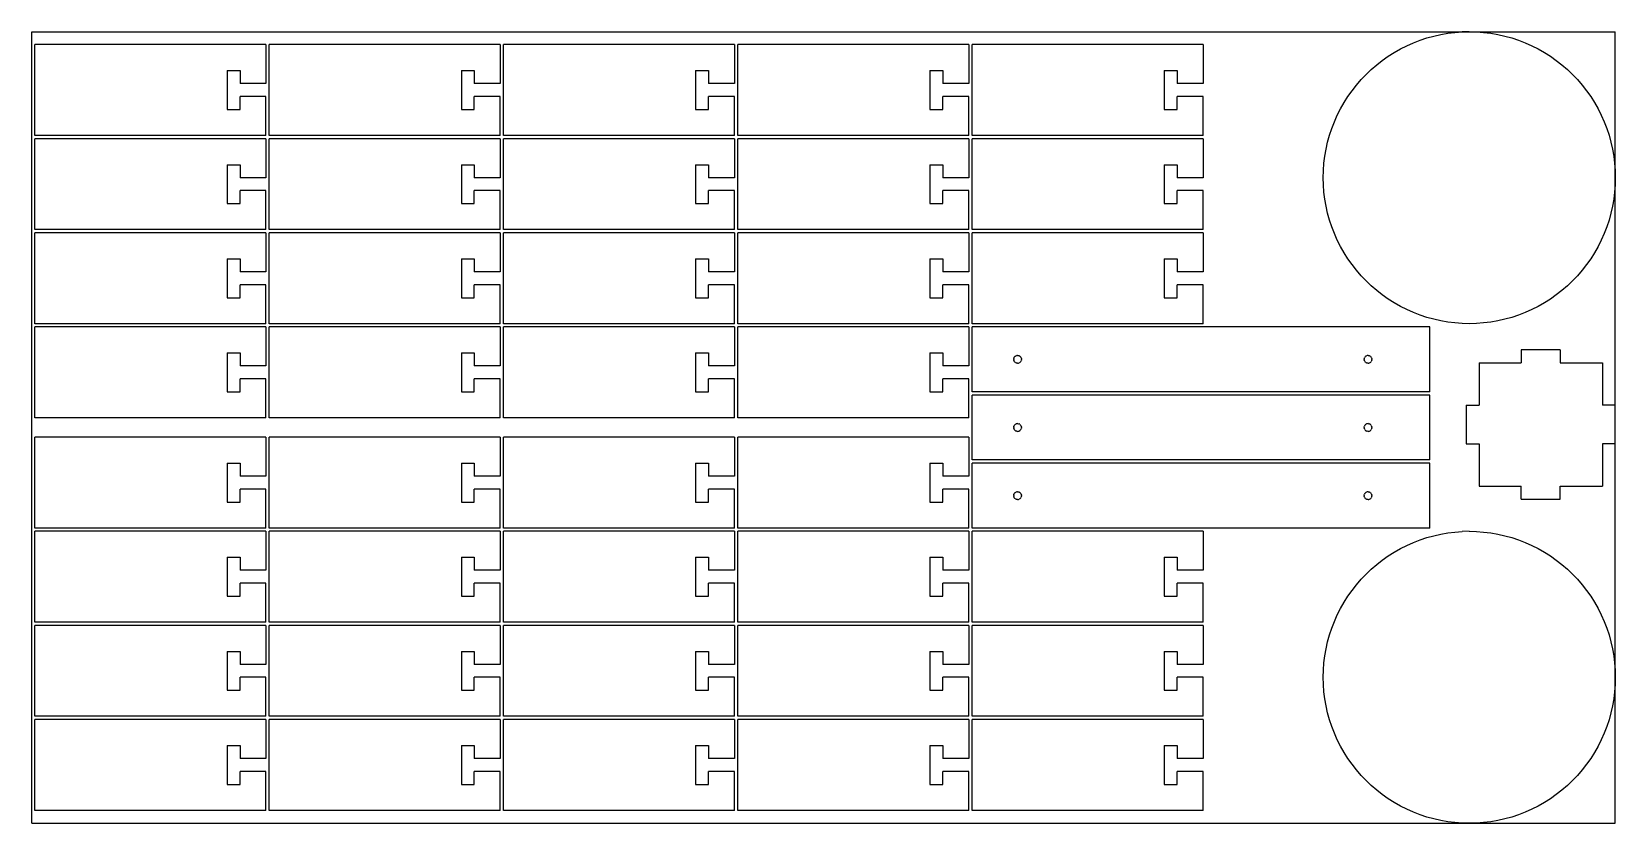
# Model space of a CAD drawing. Extents: x -122 to 122, y -61 to 61.
import ezdxf

# ---------------------------------------------------------------- set-up
doc = ezdxf.new("R2010")
doc.units = 0

msp = doc.modelspace()

# ---------------------------------------------------------------- linework, layer by layer
for p, q in [((99.5, 61, 0), (98.4, 60.97, 0)), ((99.5, 61, 0), (100.6, 60.97, 0)), ((-122, -61), (-122, 61)), ((-122, 61), (122, 61)), ((-121.5, 45), (-121.5, 59)), ((-85.9, 59), (-121.5, 59)), ((-85.9, 59), (-85.9, 53)), ((-49.8, 59), (-85.4, 59)), ((-85.4, 45), (-85.4, 59)), ((-49.8, 59), (-49.8, 53)), ((-13.7, 59), (-49.3, 59)), ((-49.3, 45), (-49.3, 59)), ((-13.7, 59), (-13.7, 53)), ((22.4, 59), (-13.2, 59)), ((-13.2, 45), (-13.2, 59)), ((22.4, 59), (22.4, 53)), ((22.9, 45), (22.9, 59)), ((58.5, 59), (22.9, 59)), ((58.5, 59), (58.5, 53)), ((88.89, 58.34, 0), (89.88, 58.84, 0)), ((89.88, 58.84, 0), (90.89, 59.29, 0)), ((90.89, 59.29, 0), (91.92, 59.68, 0)), ((91.92, 59.68, 0), (92.97, 60.03, 0)), ((92.97, 60.03, 0), (94.03, 60.33, 0)), ((94.03, 60.33, 0), (95.11, 60.57, 0)), ((95.11, 60.57, 0), (96.2, 60.76, 0)), ((96.2, 60.76, 0), (97.29, 60.89, 0)), ((97.29, 60.89, 0), (98.4, 60.97, 0)), ((100.6, 60.97, 0), (101.71, 60.89, 0)), ((101.71, 60.89, 0), (102.8, 60.76, 0)), ((102.8, 60.76, 0), (103.89, 60.57, 0)), ((103.89, 60.57, 0), (104.97, 60.33, 0)), ((104.97, 60.33, 0), (106.03, 60.03, 0)), ((106.03, 60.03, 0), (107.08, 59.68, 0)), ((107.08, 59.68, 0), (108.11, 59.29, 0)), ((108.11, 59.29, 0), (109.12, 58.84, 0)), ((109.12, 58.84, 0), (110.11, 58.34, 0)), ((122, -61), (122, 61)), ((85.23, 55.89, 0), (86.1, 56.57, 0)), ((86.1, 56.57, 0), (87, 57.21, 0)), ((87, 57.21, 0), (87.93, 57.8, 0)), ((87.93, 57.8, 0), (88.89, 58.34, 0)), ((110.11, 58.34, 0), (111.07, 57.8, 0)), ((111.07, 57.8, 0), (112, 57.21, 0)), ((112, 57.21, 0), (112.9, 56.57, 0)), ((112.9, 56.57, 0), (113.77, 55.89, 0)), ((-91.9, 55), (-91.9, 49)), ((-91.9, 55), (-89.9, 55)), ((-89.9, 55), (-89.9, 53)), ((-55.8, 55), (-55.8, 49)), ((-55.8, 55), (-53.8, 55)), ((-53.8, 55), (-53.8, 53)), ((-19.7, 55), (-19.7, 49)), ((-19.7, 55), (-17.7, 55)), ((-17.7, 55), (-17.7, 53)), ((16.4, 55), (16.4, 49)), ((16.4, 55), (18.4, 55)), ((18.4, 55), (18.4, 53)), ((52.5, 55), (52.5, 49)), ((52.5, 55), (54.5, 55)), ((54.5, 55), (54.5, 53)), ((82.83, 53.61, 0), (83.59, 54.41, 0)), ((83.59, 54.41, 0), (84.39, 55.17, 0)), ((84.39, 55.17, 0), (85.23, 55.89, 0)), ((113.77, 55.89, 0), (114.61, 55.17, 0)), ((114.61, 55.17, 0), (115.41, 54.41, 0)), ((115.41, 54.41, 0), (116.17, 53.61, 0)), ((-85.9, 53), (-89.9, 53)), ((-49.8, 53), (-53.8, 53)), ((-13.7, 53), (-17.7, 53)), ((22.4, 53), (18.4, 53)), ((58.5, 53), (54.5, 53)), ((80.79, 51, 0), (81.43, 51.9, 0)), ((81.43, 51.9, 0), (82.11, 52.77, 0)), ((82.11, 52.77, 0), (82.83, 53.61, 0)), ((116.17, 53.61, 0), (116.89, 52.77, 0)), ((116.89, 52.77, 0), (117.57, 51.9, 0)), ((117.57, 51.9, 0), (118.21, 51, 0)), ((-91.9, 49), (-89.9, 49)), ((-89.9, 49), (-89.9, 51)), ((-85.9, 51), (-89.9, 51)), ((-85.9, 45), (-85.9, 51)), ((-55.8, 49), (-53.8, 49)), ((-53.8, 49), (-53.8, 51)), ((-49.8, 51), (-53.8, 51)), ((-49.8, 45), (-49.8, 51)), ((-19.7, 49), (-17.7, 49)), ((-17.7, 49), (-17.7, 51)), ((-13.7, 51), (-17.7, 51)), ((-13.7, 45), (-13.7, 51)), ((16.4, 49), (18.4, 49)), ((18.4, 49), (18.4, 51)), ((22.4, 51), (18.4, 51)), ((22.4, 45), (22.4, 51)), ((52.5, 49), (54.5, 49)), ((54.5, 49), (54.5, 51)), ((58.5, 51), (54.5, 51)), ((58.5, 45), (58.5, 51)), ((79.16, 48.12, 0), (79.66, 49.11, 0)), ((79.66, 49.11, 0), (80.2, 50.07, 0)), ((80.2, 50.07, 0), (80.79, 51, 0)), ((118.21, 51, 0), (118.8, 50.07, 0)), ((118.8, 50.07, 0), (119.34, 49.11, 0)), ((119.34, 49.11, 0), (119.84, 48.12, 0)), ((78.32, 46.08, 0), (78.71, 47.11, 0)), ((78.71, 47.11, 0), (79.16, 48.12, 0)), ((119.84, 48.12, 0), (120.29, 47.11, 0)), ((120.29, 47.11, 0), (120.68, 46.08, 0)), ((-85.9, 45), (-121.5, 45)), ((-85.9, 44.5), (-121.5, 44.5)), ((-121.5, 30.5), (-121.5, 44.5)), ((-85.9, 44.5), (-85.9, 38.5)), ((-49.8, 45), (-85.4, 45)), ((-85.4, 30.5), (-85.4, 44.5)), ((-49.8, 44.5), (-85.4, 44.5)), ((-49.8, 44.5), (-49.8, 38.5)), ((-13.7, 45), (-49.3, 45)), ((-13.7, 44.5), (-49.3, 44.5)), ((-49.3, 30.5), (-49.3, 44.5)), ((-13.7, 44.5), (-13.7, 38.5)), ((22.4, 45), (-13.2, 45)), ((-13.2, 30.5), (-13.2, 44.5)), ((22.4, 44.5), (-13.2, 44.5)), ((22.4, 44.5), (22.4, 38.5)), ((58.5, 45), (22.9, 45)), ((22.9, 30.5), (22.9, 44.5)), ((58.5, 44.5), (22.9, 44.5)), ((58.5, 44.5), (58.5, 38.5)), ((77.43, 42.89, 0), (77.67, 43.97, 0)), ((77.67, 43.97, 0), (77.97, 45.03, 0)), ((77.97, 45.03, 0), (78.32, 46.08, 0)), ((120.68, 46.08, 0), (121.03, 45.03, 0)), ((121.03, 45.03, 0), (121.33, 43.97, 0)), ((121.33, 43.97, 0), (121.57, 42.89, 0)), ((77.11, 40.71, 0), (77.24, 41.8, 0)), ((77.24, 41.8, 0), (77.43, 42.89, 0)), ((121.57, 42.89, 0), (121.76, 41.8, 0)), ((121.76, 41.8, 0), (121.89, 40.71, 0)), ((-91.9, 40.5), (-91.9, 34.5)), ((-91.9, 40.5), (-89.9, 40.5)), ((-89.9, 40.5), (-89.9, 38.5)), ((-55.8, 40.5), (-55.8, 34.5)), ((-55.8, 40.5), (-53.8, 40.5)), ((-53.8, 40.5), (-53.8, 38.5)), ((-19.7, 40.5), (-19.7, 34.5)), ((-19.7, 40.5), (-17.7, 40.5)), ((-17.7, 40.5), (-17.7, 38.5)), ((16.4, 40.5), (16.4, 34.5)), ((16.4, 40.5), (18.4, 40.5)), ((18.4, 40.5), (18.4, 38.5)), ((52.5, 40.5), (52.5, 34.5)), ((52.5, 40.5), (54.5, 40.5)), ((54.5, 40.5), (54.5, 38.5)), ((77, 38.5, 0), (77.03, 39.6, 0)), ((77.03, 39.6, 0), (77.11, 40.71, 0)), ((121.89, 40.71, 0), (121.97, 39.6, 0)), ((121.97, 39.6, 0), (122, 38.5, 0)), ((-85.9, 38.5), (-89.9, 38.5)), ((-49.8, 38.5), (-53.8, 38.5)), ((-13.7, 38.5), (-17.7, 38.5)), ((22.4, 38.5), (18.4, 38.5)), ((58.5, 38.5), (54.5, 38.5)), ((77.03, 37.4, 0), (77, 38.5, 0)), ((77.11, 36.29, 0), (77.03, 37.4, 0)), ((121.97, 37.4, 0), (121.89, 36.29, 0)), ((122, 38.5, 0), (121.97, 37.4, 0)), ((-91.9, 34.5), (-89.9, 34.5)), ((-89.9, 34.5), (-89.9, 36.5)), ((-85.9, 36.5), (-89.9, 36.5)), ((-85.9, 30.5), (-85.9, 36.5)), ((-55.8, 34.5), (-53.8, 34.5)), ((-53.8, 34.5), (-53.8, 36.5)), ((-49.8, 36.5), (-53.8, 36.5)), ((-49.8, 30.5), (-49.8, 36.5)), ((-19.7, 34.5), (-17.7, 34.5)), ((-17.7, 34.5), (-17.7, 36.5)), ((-13.7, 36.5), (-17.7, 36.5)), ((-13.7, 30.5), (-13.7, 36.5)), ((16.4, 34.5), (18.4, 34.5)), ((18.4, 34.5), (18.4, 36.5)), ((22.4, 36.5), (18.4, 36.5)), ((22.4, 30.5), (22.4, 36.5)), ((52.5, 34.5), (54.5, 34.5)), ((54.5, 34.5), (54.5, 36.5)), ((58.5, 36.5), (54.5, 36.5)), ((58.5, 30.5), (58.5, 36.5)), ((77.24, 35.2, 0), (77.11, 36.29, 0)), ((77.43, 34.11, 0), (77.24, 35.2, 0)), ((121.76, 35.2, 0), (121.57, 34.11, 0)), ((121.89, 36.29, 0), (121.76, 35.2, 0)), ((77.67, 33.03, 0), (77.43, 34.11, 0)), ((77.97, 31.97, 0), (77.67, 33.03, 0)), ((78.32, 30.92, 0), (77.97, 31.97, 0)), ((121.03, 31.97, 0), (120.68, 30.92, 0)), ((121.33, 33.03, 0), (121.03, 31.97, 0)), ((121.57, 34.11, 0), (121.33, 33.03, 0)), ((-85.9, 30.5), (-121.5, 30.5)), ((-121.5, 16), (-121.5, 30)), ((-85.9, 30), (-121.5, 30)), ((-85.9, 30), (-85.9, 24)), ((-49.8, 30.5), (-85.4, 30.5)), ((-85.4, 16), (-85.4, 30)), ((-49.8, 30), (-85.4, 30)), ((-49.8, 30), (-49.8, 24)), ((-13.7, 30.5), (-49.3, 30.5)), ((-13.7, 30), (-49.3, 30)), ((-49.3, 16), (-49.3, 30)), ((-13.7, 30), (-13.7, 24)), ((22.4, 30.5), (-13.2, 30.5)), ((-13.2, 16), (-13.2, 30)), ((22.4, 30), (-13.2, 30)), ((22.4, 30), (22.4, 24)), ((58.5, 30.5), (22.9, 30.5)), ((22.9, 16), (22.9, 30)), ((58.5, 30), (22.9, 30)), ((58.5, 30), (58.5, 24)), ((78.71, 29.89, 0), (78.32, 30.92, 0)), ((79.16, 28.88, 0), (78.71, 29.89, 0)), ((120.29, 29.89, 0), (119.84, 28.88, 0)), ((120.68, 30.92, 0), (120.29, 29.89, 0)), ((79.66, 27.89, 0), (79.16, 28.88, 0)), ((80.2, 26.93, 0), (79.66, 27.89, 0)), ((80.79, 26, 0), (80.2, 26.93, 0)), ((118.8, 26.93, 0), (118.21, 26, 0)), ((119.34, 27.89, 0), (118.8, 26.93, 0)), ((119.84, 28.88, 0), (119.34, 27.89, 0)), ((-91.9, 26), (-91.9, 20)), ((-91.9, 26), (-89.9, 26)), ((-89.9, 26), (-89.9, 24)), ((-55.8, 26), (-55.8, 20)), ((-55.8, 26), (-53.8, 26)), ((-53.8, 26), (-53.8, 24)), ((-19.7, 26), (-19.7, 20)), ((-19.7, 26), (-17.7, 26)), ((-17.7, 26), (-17.7, 24)), ((16.4, 26), (16.4, 20)), ((16.4, 26), (18.4, 26)), ((18.4, 26), (18.4, 24)), ((52.5, 26), (52.5, 20)), ((52.5, 26), (54.5, 26)), ((54.5, 26), (54.5, 24)), ((81.43, 25.1, 0), (80.79, 26, 0)), ((82.11, 24.23, 0), (81.43, 25.1, 0)), ((117.57, 25.1, 0), (116.89, 24.23, 0)), ((118.21, 26, 0), (117.57, 25.1, 0)), ((-85.9, 24), (-89.9, 24)), ((-89.9, 20), (-89.9, 22)), ((-85.9, 22), (-89.9, 22)), ((-85.9, 16), (-85.9, 22)), ((-49.8, 24), (-53.8, 24)), ((-53.8, 20), (-53.8, 22)), ((-49.8, 22), (-53.8, 22)), ((-49.8, 16), (-49.8, 22)), ((-13.7, 24), (-17.7, 24)), ((-17.7, 20), (-17.7, 22)), ((-13.7, 22), (-17.7, 22)), ((-13.7, 16), (-13.7, 22)), ((22.4, 24), (18.4, 24)), ((18.4, 20), (18.4, 22)), ((22.4, 22), (18.4, 22)), ((22.4, 16), (22.4, 22)), ((58.5, 24), (54.5, 24)), ((54.5, 20), (54.5, 22)), ((58.5, 22), (54.5, 22)), ((58.5, 16), (58.5, 22)), ((82.83, 23.39, 0), (82.11, 24.23, 0)), ((83.59, 22.59, 0), (82.83, 23.39, 0)), ((84.39, 21.83, 0), (83.59, 22.59, 0)), ((115.41, 22.59, 0), (114.61, 21.83, 0)), ((116.17, 23.39, 0), (115.41, 22.59, 0)), ((116.89, 24.23, 0), (116.17, 23.39, 0)), ((-91.9, 20), (-89.9, 20)), ((-55.8, 20), (-53.8, 20)), ((-19.7, 20), (-17.7, 20)), ((16.4, 20), (18.4, 20)), ((52.5, 20), (54.5, 20)), ((85.23, 21.11, 0), (84.39, 21.83, 0)), ((86.1, 20.43, 0), (85.23, 21.11, 0)), ((87, 19.79, 0), (86.1, 20.43, 0)), ((87.93, 19.2, 0), (87, 19.79, 0)), ((112, 19.79, 0), (111.07, 19.2, 0)), ((112.9, 20.43, 0), (112, 19.79, 0)), ((113.77, 21.11, 0), (112.9, 20.43, 0)), ((114.61, 21.83, 0), (113.77, 21.11, 0)), ((88.89, 18.66, 0), (87.93, 19.2, 0)), ((89.88, 18.16, 0), (88.89, 18.66, 0)), ((90.89, 17.71, 0), (89.88, 18.16, 0)), ((91.92, 17.32, 0), (90.89, 17.71, 0)), ((92.97, 16.97, 0), (91.92, 17.32, 0)), ((107.08, 17.32, 0), (106.03, 16.97, 0)), ((108.11, 17.71, 0), (107.08, 17.32, 0)), ((109.12, 18.16, 0), (108.11, 17.71, 0)), ((110.11, 18.66, 0), (109.12, 18.16, 0)), ((111.07, 19.2, 0), (110.11, 18.66, 0)), ((-85.9, 16), (-121.5, 16)), ((-121.5, 1.5), (-121.5, 15.5)), ((-85.9, 15.5), (-121.5, 15.5)), ((-85.9, 15.5), (-85.9, 9.5)), ((-49.8, 16), (-85.4, 16)), ((-49.8, 15.5), (-85.4, 15.5)), ((-85.4, 1.5), (-85.4, 15.5)), ((-49.8, 15.5), (-49.8, 9.5)), ((-13.7, 16), (-49.3, 16)), ((-13.7, 15.5), (-49.3, 15.5)), ((-49.3, 1.5), (-49.3, 15.5)), ((-13.7, 15.5), (-13.7, 9.5)), ((22.4, 16), (-13.2, 16)), ((-13.2, 1.5), (-13.2, 15.5)), ((22.4, 15.5), (-13.2, 15.5)), ((22.4, 15.5), (22.4, 9.5)), ((58.5, 16), (22.9, 16)), ((22.9, 5.5), (22.9, 15.5)), ((93.4, 15.5), (22.9, 15.5)), ((94.03, 16.67, 0), (92.97, 16.97, 0)), ((93.4, 5.5), (93.4, 15.5)), ((95.11, 16.43, 0), (94.03, 16.67, 0)), ((96.2, 16.24, 0), (95.11, 16.43, 0)), ((97.29, 16.11, 0), (96.2, 16.24, 0)), ((98.4, 16.03, 0), (97.29, 16.11, 0)), ((99.5, 16, 0), (98.4, 16.03, 0)), ((100.6, 16.03, 0), (99.5, 16, 0)), ((101.71, 16.11, 0), (100.6, 16.03, 0)), ((102.8, 16.24, 0), (101.71, 16.11, 0)), ((103.89, 16.43, 0), (102.8, 16.24, 0)), ((104.97, 16.67, 0), (103.89, 16.43, 0)), ((106.03, 16.97, 0), (104.97, 16.67, 0)), ((-91.9, 11.5), (-91.9, 5.5)), ((-91.9, 11.5), (-89.9, 11.5)), ((-89.9, 11.5), (-89.9, 9.5)), ((-55.8, 11.5), (-55.8, 5.5)), ((-55.8, 11.5), (-53.8, 11.5)), ((-53.8, 11.5), (-53.8, 9.5)), ((-19.7, 11.5), (-19.7, 5.5)), ((-19.7, 11.5), (-17.7, 11.5)), ((-17.7, 11.5), (-17.7, 9.5)), ((16.4, 11.5), (16.4, 5.5)), ((16.4, 11.5), (18.4, 11.5)), ((18.4, 11.5), (18.4, 9.5)), ((29.31, 10.62), (29.3, 10.5)), ((29.31, 10.38), (29.3, 10.5)), ((29.31, 10.62), (29.35, 10.73)), ((29.31, 10.38), (29.35, 10.27)), ((29.4, 10.83), (29.35, 10.73)), ((29.4, 10.17), (29.35, 10.27)), ((29.4, 10.83), (29.48, 10.92)), ((29.4, 10.17), (29.48, 10.08)), ((29.57, 11), (29.48, 10.92)), ((29.57, 10), (29.48, 10.08)), ((29.57, 11), (29.67, 11.05)), ((29.57, 10), (29.67, 9.95)), ((29.78, 11.09), (29.67, 11.05)), ((29.78, 9.91), (29.67, 9.95)), ((29.9, 11.1), (29.78, 11.09)), ((29.9, 9.9), (29.78, 9.91)), ((29.9, 11.1), (30.02, 11.09)), ((29.9, 9.9), (30.02, 9.91)), ((30.02, 11.09), (30.13, 11.05)), ((30.02, 9.91), (30.13, 9.95)), ((30.23, 11), (30.13, 11.05)), ((30.23, 10), (30.13, 9.95)), ((30.23, 11), (30.32, 10.92)), ((30.23, 10), (30.32, 10.08)), ((30.4, 10.83), (30.32, 10.92)), ((30.4, 10.17), (30.32, 10.08)), ((30.4, 10.83), (30.45, 10.73)), ((30.4, 10.17), (30.45, 10.27)), ((30.49, 10.62), (30.45, 10.73)), ((30.49, 10.38), (30.45, 10.27)), ((30.49, 10.62), (30.5, 10.5)), ((30.49, 10.38), (30.5, 10.5)), ((83.31, 10.62), (83.3, 10.5)), ((83.31, 10.38), (83.3, 10.5)), ((83.31, 10.62), (83.35, 10.73)), ((83.31, 10.38), (83.35, 10.27)), ((83.4, 10.83), (83.35, 10.73)), ((83.4, 10.17), (83.35, 10.27)), ((83.4, 10.83), (83.48, 10.92)), ((83.4, 10.17), (83.48, 10.08)), ((83.57, 11), (83.48, 10.92)), ((83.57, 10), (83.48, 10.08)), ((83.57, 11), (83.67, 11.05)), ((83.57, 10), (83.67, 9.95)), ((83.78, 11.09), (83.67, 11.05)), ((83.78, 9.91), (83.67, 9.95)), ((83.9, 11.1), (83.78, 11.09)), ((83.9, 9.9), (83.78, 9.91)), ((83.9, 11.1), (84.02, 11.09)), ((83.9, 9.9), (84.02, 9.91)), ((84.02, 11.09), (84.13, 11.05)), ((84.02, 9.91), (84.13, 9.95)), ((84.23, 11), (84.13, 11.05)), ((84.13, 9.95), (84.23, 10)), ((84.23, 11), (84.32, 10.92)), ((84.23, 10), (84.32, 10.08)), ((84.4, 10.83), (84.32, 10.92)), ((84.32, 10.08), (84.4, 10.17)), ((84.4, 10.83), (84.45, 10.73)), ((84.45, 10.27), (84.4, 10.17)), ((84.49, 10.62), (84.45, 10.73)), ((84.49, 10.38), (84.45, 10.27)), ((84.49, 10.62), (84.5, 10.5)), ((84.49, 10.38), (84.5, 10.5)), ((101, 9.96), (101, 3.46)), ((101, 9.96), (107.5, 9.96)), ((113.5, 11.96), (107.5, 11.96)), ((107.5, 11.96), (107.5, 9.96)), ((113.5, 11.96), (113.5, 9.96)), ((113.5, 9.96), (120, 9.96)), ((120, 9.96), (120, 3.46)), ((-85.9, 9.5), (-89.9, 9.5)), ((-89.9, 5.5), (-89.9, 7.5)), ((-85.9, 7.5), (-89.9, 7.5)), ((-85.9, 1.5), (-85.9, 7.5)), ((-49.8, 9.5), (-53.8, 9.5)), ((-53.8, 5.5), (-53.8, 7.5)), ((-49.8, 7.5), (-53.8, 7.5)), ((-49.8, 1.5), (-49.8, 7.5)), ((-13.7, 9.5), (-17.7, 9.5)), ((-17.7, 5.5), (-17.7, 7.5)), ((-13.7, 7.5), (-17.7, 7.5)), ((-13.7, 1.5), (-13.7, 7.5)), ((22.4, 9.5), (18.4, 9.5)), ((18.4, 5.5), (18.4, 7.5)), ((22.4, 7.5), (18.4, 7.5)), ((22.4, 1.5), (22.4, 7.5)), ((-91.9, 5.5), (-89.9, 5.5)), ((-55.8, 5.5), (-53.8, 5.5)), ((-19.7, 5.5), (-17.7, 5.5)), ((16.4, 5.5), (18.4, 5.5)), ((93.4, 5.5), (22.9, 5.5)), ((22.9, -5), (22.9, 5)), ((93.4, 5), (22.9, 5)), ((93.4, -5), (93.4, 5)), ((99, 3.46), (99, -2.54)), ((99, 3.46), (101, 3.46)), ((122, 3.46), (120, 3.46)), ((122, -2.54), (122, 3.46)), ((-85.9, 1.5), (-121.5, 1.5)), ((-49.8, 1.5), (-85.4, 1.5)), ((-13.7, 1.5), (-49.3, 1.5)), ((22.4, 1.5), (-13.2, 1.5)), ((29.31, 0.12), (29.3, 0)), ((29.31, -0.12), (29.3, 0)), ((29.31, 0.12), (29.35, 0.23)), ((29.4, 0.33), (29.35, 0.23)), ((29.4, 0.33), (29.48, 0.42)), ((29.57, 0.5), (29.48, 0.42)), ((29.57, 0.5), (29.67, 0.55)), ((29.78, 0.59), (29.67, 0.55)), ((29.9, 0.6), (29.78, 0.59)), ((29.9, 0.6), (30.02, 0.59)), ((30.02, 0.59), (30.13, 0.55)), ((30.23, 0.5), (30.13, 0.55)), ((30.23, 0.5), (30.32, 0.42)), ((30.4, 0.33), (30.32, 0.42)), ((30.4, 0.33), (30.45, 0.23)), ((30.49, 0.12), (30.45, 0.23)), ((30.49, 0.12), (30.5, 0)), ((30.49, -0.12), (30.5, 0)), ((83.31, 0.12), (83.3, 0)), ((83.31, -0.12), (83.3, 0)), ((83.31, 0.12), (83.35, 0.23)), ((83.4, 0.33), (83.35, 0.23)), ((83.4, 0.33), (83.48, 0.42)), ((83.57, 0.5), (83.48, 0.42)), ((83.57, 0.5), (83.67, 0.55)), ((83.78, 0.59), (83.67, 0.55)), ((83.9, 0.6), (83.78, 0.59)), ((83.9, 0.6), (84.02, 0.59)), ((84.02, 0.59), (84.13, 0.55)), ((84.23, 0.5), (84.13, 0.55)), ((84.23, 0.5), (84.32, 0.42)), ((84.4, 0.33), (84.32, 0.42)), ((84.4, 0.33), (84.45, 0.23)), ((84.49, 0.12), (84.45, 0.23)), ((84.49, 0.12), (84.5, 0)), ((84.49, -0.12), (84.5, 0)), ((-85.9, -1.5), (-121.5, -1.5)), ((-121.5, -15.5), (-121.5, -1.5)), ((-85.9, -1.5), (-85.9, -7.5)), ((-49.8, -1.5), (-85.4, -1.5)), ((-85.4, -15.5), (-85.4, -1.5)), ((-49.8, -1.5), (-49.8, -7.5)), ((-49.3, -15.5), (-49.3, -1.5)), ((-13.7, -1.5), (-49.3, -1.5)), ((-13.7, -1.5), (-13.7, -7.5)), ((-13.2, -15.5), (-13.2, -1.5)), ((22.4, -1.5), (-13.2, -1.5)), ((22.4, -1.5), (22.4, -7.5)), ((29.31, -0.12), (29.35, -0.23)), ((29.4, -0.33), (29.35, -0.23)), ((29.4, -0.33), (29.48, -0.42)), ((29.57, -0.5), (29.48, -0.42)), ((29.57, -0.5), (29.67, -0.55)), ((29.78, -0.59), (29.67, -0.55)), ((29.9, -0.6), (29.78, -0.59)), ((29.9, -0.6), (30.02, -0.59)), ((30.02, -0.59), (30.13, -0.55)), ((30.23, -0.5), (30.13, -0.55)), ((30.23, -0.5), (30.32, -0.42)), ((30.4, -0.33), (30.32, -0.42)), ((30.4, -0.33), (30.45, -0.23)), ((30.49, -0.12), (30.45, -0.23)), ((83.31, -0.12), (83.35, -0.23)), ((83.4, -0.33), (83.35, -0.23)), ((83.4, -0.33), (83.48, -0.42)), ((83.57, -0.5), (83.48, -0.42)), ((83.57, -0.5), (83.67, -0.55)), ((83.78, -0.59), (83.67, -0.55)), ((83.9, -0.6), (83.78, -0.59)), ((83.9, -0.6), (84.02, -0.59)), ((84.02, -0.59), (84.13, -0.55)), ((84.13, -0.55), (84.23, -0.5)), ((84.23, -0.5), (84.32, -0.42)), ((84.32, -0.42), (84.4, -0.33)), ((84.45, -0.23), (84.4, -0.33)), ((84.49, -0.12), (84.45, -0.23)), ((99, -2.54), (101, -2.54)), ((101, -2.54), (101, -9.04)), ((120, -2.54), (120, -9.04)), ((122, -2.54), (120, -2.54)), ((-91.9, -5.5), (-91.9, -11.5)), ((-91.9, -5.5), (-89.9, -5.5)), ((-89.9, -5.5), (-89.9, -7.5)), ((-55.8, -5.5), (-55.8, -11.5)), ((-55.8, -5.5), (-53.8, -5.5)), ((-53.8, -5.5), (-53.8, -7.5)), ((-19.7, -5.5), (-19.7, -11.5)), ((-19.7, -5.5), (-17.7, -5.5)), ((-17.7, -5.5), (-17.7, -7.5)), ((16.4, -5.5), (16.4, -11.5)), ((16.4, -5.5), (18.4, -5.5)), ((18.4, -5.5), (18.4, -7.5)), ((93.4, -5), (22.9, -5)), ((22.9, -15.5), (22.9, -5.5)), ((93.4, -5.5), (22.9, -5.5)), ((93.4, -15.5), (93.4, -5.5)), ((-85.9, -7.5), (-89.9, -7.5)), ((-89.9, -11.5), (-89.9, -9.5)), ((-85.9, -9.5), (-89.9, -9.5)), ((-85.9, -15.5), (-85.9, -9.5)), ((-49.8, -7.5), (-53.8, -7.5)), ((-49.8, -9.5), (-53.8, -9.5)), ((-53.8, -11.5), (-53.8, -9.5)), ((-49.8, -15.5), (-49.8, -9.5)), ((-13.7, -7.5), (-17.7, -7.5)), ((-17.7, -11.5), (-17.7, -9.5)), ((-13.7, -9.5), (-17.7, -9.5)), ((-13.7, -15.5), (-13.7, -9.5)), ((22.4, -7.5), (18.4, -7.5)), ((18.4, -11.5), (18.4, -9.5)), ((22.4, -9.5), (18.4, -9.5)), ((22.4, -15.5), (22.4, -9.5)), ((101, -9.04), (107.5, -9.04)), ((107.5, -11.04), (107.5, -9.04)), ((113.5, -11.04), (113.5, -9.04)), ((113.5, -9.04), (120, -9.04)), ((-91.9, -11.5), (-89.9, -11.5)), ((-55.8, -11.5), (-53.8, -11.5)), ((-19.7, -11.5), (-17.7, -11.5)), ((16.4, -11.5), (18.4, -11.5)), ((29.31, -10.38), (29.3, -10.5)), ((29.31, -10.62), (29.3, -10.5)), ((29.31, -10.38), (29.35, -10.27)), ((29.31, -10.62), (29.35, -10.73)), ((29.4, -10.17), (29.35, -10.27)), ((29.4, -10.83), (29.35, -10.73)), ((29.4, -10.17), (29.48, -10.08)), ((29.4, -10.83), (29.48, -10.92)), ((29.57, -10), (29.48, -10.08)), ((29.57, -11), (29.48, -10.92)), ((29.57, -10), (29.67, -9.95)), ((29.57, -11), (29.67, -11.05)), ((29.78, -9.91), (29.67, -9.95)), ((29.78, -11.09), (29.67, -11.05)), ((29.9, -9.9), (29.78, -9.91)), ((29.9, -11.1), (29.78, -11.09)), ((29.9, -9.9), (30.02, -9.91)), ((29.9, -11.1), (30.02, -11.09)), ((30.02, -9.91), (30.13, -9.95)), ((30.02, -11.09), (30.13, -11.05)), ((30.23, -10), (30.13, -9.95)), ((30.23, -11), (30.13, -11.05)), ((30.23, -10), (30.32, -10.08)), ((30.23, -11), (30.32, -10.92)), ((30.4, -10.17), (30.32, -10.08)), ((30.4, -10.83), (30.32, -10.92)), ((30.4, -10.17), (30.45, -10.27)), ((30.4, -10.83), (30.45, -10.73)), ((30.49, -10.38), (30.45, -10.27)), ((30.49, -10.62), (30.45, -10.73)), ((30.49, -10.38), (30.5, -10.5)), ((30.49, -10.62), (30.5, -10.5)), ((83.31, -10.38), (83.3, -10.5)), ((83.31, -10.62), (83.3, -10.5)), ((83.31, -10.38), (83.35, -10.27)), ((83.31, -10.62), (83.35, -10.73)), ((83.4, -10.17), (83.35, -10.27)), ((83.4, -10.83), (83.35, -10.73)), ((83.4, -10.17), (83.48, -10.08)), ((83.4, -10.83), (83.48, -10.92)), ((83.57, -10), (83.48, -10.08)), ((83.57, -11), (83.48, -10.92)), ((83.57, -10), (83.67, -9.95)), ((83.57, -11), (83.67, -11.05)), ((83.78, -9.91), (83.67, -9.95)), ((83.78, -11.09), (83.67, -11.05)), ((83.9, -9.9), (83.78, -9.91)), ((83.9, -11.1), (83.78, -11.09)), ((83.9, -9.9), (84.02, -9.91)), ((83.9, -11.1), (84.02, -11.09)), ((84.02, -9.91), (84.13, -9.95)), ((84.02, -11.09), (84.13, -11.05)), ((84.23, -10), (84.13, -9.95)), ((84.13, -11.05), (84.23, -11)), ((84.23, -10), (84.32, -10.08)), ((84.23, -11), (84.32, -10.92)), ((84.4, -10.17), (84.32, -10.08)), ((84.32, -10.92), (84.4, -10.83)), ((84.4, -10.17), (84.45, -10.27)), ((84.45, -10.73), (84.4, -10.83)), ((84.49, -10.38), (84.45, -10.27)), ((84.49, -10.62), (84.45, -10.73)), ((84.49, -10.38), (84.5, -10.5)), ((84.49, -10.62), (84.5, -10.5)), ((107.5, -11.04), (113.5, -11.04)), ((-85.9, -15.5), (-121.5, -15.5)), ((-85.9, -16), (-121.5, -16)), ((-121.5, -30), (-121.5, -16)), ((-85.9, -16), (-85.9, -22)), ((-49.8, -15.5), (-85.4, -15.5)), ((-85.4, -30), (-85.4, -16)), ((-49.8, -16), (-85.4, -16)), ((-49.8, -16), (-49.8, -22)), ((-13.7, -15.5), (-49.3, -15.5)), ((-49.3, -30), (-49.3, -16)), ((-13.7, -16), (-49.3, -16)), ((-13.7, -16), (-13.7, -22)), ((22.4, -15.5), (-13.2, -15.5)), ((-13.2, -30), (-13.2, -16)), ((22.4, -16), (-13.2, -16)), ((22.4, -16), (22.4, -22)), ((93.4, -15.5), (22.9, -15.5)), ((22.9, -30), (22.9, -16)), ((58.5, -16), (22.9, -16)), ((58.5, -16), (58.5, -22)), ((91.92, -17.32, 0), (92.97, -16.97, 0)), ((92.97, -16.97, 0), (94.03, -16.67, 0)), ((94.03, -16.67, 0), (95.11, -16.43, 0)), ((95.11, -16.43, 0), (96.2, -16.24, 0)), ((96.2, -16.24, 0), (97.29, -16.11, 0)), ((97.29, -16.11, 0), (98.4, -16.03, 0)), ((99.5, -16, 0), (98.4, -16.03, 0)), ((99.5, -16, 0), (100.6, -16.03, 0)), ((100.6, -16.03, 0), (101.71, -16.11, 0)), ((101.71, -16.11, 0), (102.8, -16.24, 0)), ((102.8, -16.24, 0), (103.89, -16.43, 0)), ((103.89, -16.43, 0), (104.97, -16.67, 0)), ((104.97, -16.67, 0), (106.03, -16.97, 0)), ((106.03, -16.97, 0), (107.08, -17.32, 0)), ((87, -19.79, 0), (87.93, -19.2, 0)), ((87.93, -19.2, 0), (88.89, -18.66, 0)), ((88.89, -18.66, 0), (89.88, -18.16, 0)), ((89.88, -18.16, 0), (90.89, -17.71, 0)), ((90.89, -17.71, 0), (91.92, -17.32, 0)), ((107.08, -17.32, 0), (108.11, -17.71, 0)), ((108.11, -17.71, 0), (109.12, -18.16, 0)), ((109.12, -18.16, 0), (110.11, -18.66, 0)), ((110.11, -18.66, 0), (111.07, -19.2, 0)), ((111.07, -19.2, 0), (112, -19.79, 0)), ((-91.9, -20), (-91.9, -26)), ((-91.9, -20), (-89.9, -20)), ((-89.9, -20), (-89.9, -22)), ((-55.8, -20), (-55.8, -26)), ((-55.8, -20), (-53.8, -20)), ((-53.8, -20), (-53.8, -22)), ((-19.7, -20), (-19.7, -26)), ((-19.7, -20), (-17.7, -20)), ((-17.7, -20), (-17.7, -22)), ((16.4, -20), (16.4, -26)), ((16.4, -20), (18.4, -20)), ((18.4, -20), (18.4, -22)), ((52.5, -20), (52.5, -26)), ((52.5, -20), (54.5, -20)), ((54.5, -20), (54.5, -22)), ((83.59, -22.59, 0), (84.39, -21.83, 0)), ((84.39, -21.83, 0), (85.23, -21.11, 0)), ((85.23, -21.11, 0), (86.1, -20.43, 0)), ((86.1, -20.43, 0), (87, -19.79, 0)), ((112, -19.79, 0), (112.9, -20.43, 0)), ((112.9, -20.43, 0), (113.77, -21.11, 0)), ((113.77, -21.11, 0), (114.61, -21.83, 0)), ((114.61, -21.83, 0), (115.41, -22.59, 0)), ((-85.9, -22), (-89.9, -22)), ((-89.9, -26), (-89.9, -24)), ((-85.9, -24), (-89.9, -24)), ((-85.9, -30), (-85.9, -24)), ((-49.8, -22), (-53.8, -22)), ((-53.8, -26), (-53.8, -24)), ((-49.8, -24), (-53.8, -24)), ((-49.8, -30), (-49.8, -24)), ((-13.7, -22), (-17.7, -22)), ((-17.7, -26), (-17.7, -24)), ((-13.7, -24), (-17.7, -24)), ((-13.7, -30), (-13.7, -24)), ((22.4, -22), (18.4, -22)), ((18.4, -26), (18.4, -24)), ((22.4, -24), (18.4, -24)), ((22.4, -30), (22.4, -24)), ((58.5, -22), (54.5, -22)), ((58.5, -24), (54.5, -24)), ((54.5, -26), (54.5, -24)), ((58.5, -30), (58.5, -24)), ((81.43, -25.1, 0), (82.11, -24.23, 0)), ((82.11, -24.23, 0), (82.83, -23.39, 0)), ((82.83, -23.39, 0), (83.59, -22.59, 0)), ((115.41, -22.59, 0), (116.17, -23.39, 0)), ((116.17, -23.39, 0), (116.89, -24.23, 0)), ((116.89, -24.23, 0), (117.57, -25.1, 0)), ((-91.9, -26), (-89.9, -26)), ((-55.8, -26), (-53.8, -26)), ((-19.7, -26), (-17.7, -26)), ((16.4, -26), (18.4, -26)), ((52.5, -26), (54.5, -26)), ((80.2, -26.93, 0), (80.79, -26, 0)), ((80.79, -26, 0), (81.43, -25.1, 0)), ((117.57, -25.1, 0), (118.21, -26, 0)), ((118.21, -26, 0), (118.8, -26.93, 0)), ((78.71, -29.89, 0), (79.16, -28.88, 0)), ((79.16, -28.88, 0), (79.66, -27.89, 0)), ((79.66, -27.89, 0), (80.2, -26.93, 0)), ((118.8, -26.93, 0), (119.34, -27.89, 0)), ((119.34, -27.89, 0), (119.84, -28.88, 0)), ((119.84, -28.88, 0), (120.29, -29.89, 0)), ((-85.9, -30), (-121.5, -30)), ((-85.9, -30.5), (-121.5, -30.5)), ((-121.5, -44.5), (-121.5, -30.5)), ((-85.9, -30.5), (-85.9, -36.5)), ((-49.8, -30), (-85.4, -30)), ((-49.8, -30.5), (-85.4, -30.5)), ((-85.4, -44.5), (-85.4, -30.5)), ((-49.8, -30.5), (-49.8, -36.5)), ((-13.7, -30), (-49.3, -30)), ((-49.3, -44.5), (-49.3, -30.5)), ((-13.7, -30.5), (-49.3, -30.5)), ((-13.7, -30.5), (-13.7, -36.5)), ((22.4, -30), (-13.2, -30)), ((22.4, -30.5), (-13.2, -30.5)), ((-13.2, -44.5), (-13.2, -30.5)), ((22.4, -30.5), (22.4, -36.5)), ((58.5, -30), (22.9, -30)), ((58.5, -30.5), (22.9, -30.5)), ((22.9, -44.5), (22.9, -30.5)), ((58.5, -30.5), (58.5, -36.5)), ((77.97, -31.97, 0), (78.32, -30.92, 0)), ((78.32, -30.92, 0), (78.71, -29.89, 0)), ((120.29, -29.89, 0), (120.68, -30.92, 0)), ((120.68, -30.92, 0), (121.03, -31.97, 0)), ((77.24, -35.2, 0), (77.43, -34.11, 0)), ((77.43, -34.11, 0), (77.67, -33.03, 0)), ((77.67, -33.03, 0), (77.97, -31.97, 0)), ((121.03, -31.97, 0), (121.33, -33.03, 0)), ((121.33, -33.03, 0), (121.57, -34.11, 0)), ((121.57, -34.11, 0), (121.76, -35.2, 0)), ((-91.9, -34.5), (-91.9, -40.5)), ((-91.9, -34.5), (-89.9, -34.5)), ((-89.9, -34.5), (-89.9, -36.5)), ((-85.9, -36.5), (-89.9, -36.5)), ((-55.8, -34.5), (-55.8, -40.5)), ((-55.8, -34.5), (-53.8, -34.5)), ((-53.8, -34.5), (-53.8, -36.5)), ((-49.8, -36.5), (-53.8, -36.5)), ((-19.7, -34.5), (-19.7, -40.5)), ((-19.7, -34.5), (-17.7, -34.5)), ((-17.7, -34.5), (-17.7, -36.5)), ((-13.7, -36.5), (-17.7, -36.5)), ((16.4, -34.5), (16.4, -40.5)), ((16.4, -34.5), (18.4, -34.5)), ((18.4, -34.5), (18.4, -36.5)), ((22.4, -36.5), (18.4, -36.5)), ((52.5, -34.5), (52.5, -40.5)), ((52.5, -34.5), (54.5, -34.5)), ((54.5, -34.5), (54.5, -36.5)), ((58.5, -36.5), (54.5, -36.5)), ((77.03, -37.4, 0), (77.11, -36.29, 0)), ((77.11, -36.29, 0), (77.24, -35.2, 0)), ((121.76, -35.2, 0), (121.89, -36.29, 0)), ((121.89, -36.29, 0), (121.97, -37.4, 0)), ((-89.9, -40.5), (-89.9, -38.5)), ((-85.9, -38.5), (-89.9, -38.5)), ((-85.9, -44.5), (-85.9, -38.5)), ((-53.8, -40.5), (-53.8, -38.5)), ((-49.8, -38.5), (-53.8, -38.5)), ((-49.8, -44.5), (-49.8, -38.5)), ((-13.7, -38.5), (-17.7, -38.5)), ((-17.7, -40.5), (-17.7, -38.5)), ((-13.7, -44.5), (-13.7, -38.5)), ((18.4, -40.5), (18.4, -38.5)), ((22.4, -38.5), (18.4, -38.5)), ((22.4, -44.5), (22.4, -38.5)), ((54.5, -40.5), (54.5, -38.5)), ((58.5, -38.5), (54.5, -38.5)), ((58.5, -44.5), (58.5, -38.5)), ((77, -38.5, 0), (77.03, -37.4, 0)), ((77.03, -39.6, 0), (77, -38.5, 0)), ((121.97, -37.4, 0), (122, -38.5, 0)), ((122, -38.5, 0), (121.97, -39.6, 0)), ((-91.9, -40.5), (-89.9, -40.5)), ((-55.8, -40.5), (-53.8, -40.5)), ((-19.7, -40.5), (-17.7, -40.5)), ((16.4, -40.5), (18.4, -40.5)), ((52.5, -40.5), (54.5, -40.5)), ((77.11, -40.71, 0), (77.03, -39.6, 0)), ((77.24, -41.8, 0), (77.11, -40.71, 0)), ((121.89, -40.71, 0), (121.76, -41.8, 0)), ((121.97, -39.6, 0), (121.89, -40.71, 0)), ((77.43, -42.89, 0), (77.24, -41.8, 0)), ((77.67, -43.97, 0), (77.43, -42.89, 0)), ((121.57, -42.89, 0), (121.33, -43.97, 0)), ((121.76, -41.8, 0), (121.57, -42.89, 0)), ((-85.9, -44.5), (-121.5, -44.5)), ((-85.9, -45), (-121.5, -45)), ((-121.5, -59), (-121.5, -45)), ((-85.9, -45), (-85.9, -51)), ((-49.8, -44.5), (-85.4, -44.5)), ((-49.8, -45), (-85.4, -45)), ((-85.4, -59), (-85.4, -45)), ((-49.8, -45), (-49.8, -51)), ((-13.7, -44.5), (-49.3, -44.5)), ((-49.3, -59), (-49.3, -45)), ((-13.7, -45), (-49.3, -45)), ((-13.7, -45), (-13.7, -51)), ((22.4, -44.5), (-13.2, -44.5)), ((-13.2, -59), (-13.2, -45)), ((22.4, -45), (-13.2, -45)), ((22.4, -45), (22.4, -51)), ((58.5, -44.5), (22.9, -44.5)), ((58.5, -45), (22.9, -45)), ((22.9, -59), (22.9, -45)), ((58.5, -45), (58.5, -51)), ((77.97, -45.03, 0), (77.67, -43.97, 0)), ((78.32, -46.08, 0), (77.97, -45.03, 0)), ((78.71, -47.11, 0), (78.32, -46.08, 0)), ((120.68, -46.08, 0), (120.29, -47.11, 0)), ((121.03, -45.03, 0), (120.68, -46.08, 0)), ((121.33, -43.97, 0), (121.03, -45.03, 0)), ((79.16, -48.12, 0), (78.71, -47.11, 0)), ((79.66, -49.11, 0), (79.16, -48.12, 0)), ((119.84, -48.12, 0), (119.34, -49.11, 0)), ((120.29, -47.11, 0), (119.84, -48.12, 0)), ((-91.9, -49), (-91.9, -55)), ((-91.9, -49), (-89.9, -49)), ((-89.9, -49), (-89.9, -51)), ((-85.9, -51), (-89.9, -51)), ((-55.8, -49), (-55.8, -55)), ((-55.8, -49), (-53.8, -49)), ((-53.8, -49), (-53.8, -51)), ((-49.8, -51), (-53.8, -51)), ((-19.7, -49), (-19.7, -55)), ((-19.7, -49), (-17.7, -49)), ((-17.7, -49), (-17.7, -51)), ((-13.7, -51), (-17.7, -51)), ((16.4, -49), (16.4, -55)), ((16.4, -49), (18.4, -49)), ((18.4, -49), (18.4, -51)), ((22.4, -51), (18.4, -51)), ((52.5, -49), (52.5, -55)), ((52.5, -49), (54.5, -49)), ((54.5, -49), (54.5, -51)), ((58.5, -51), (54.5, -51)), ((80.2, -50.07, 0), (79.66, -49.11, 0)), ((80.79, -51, 0), (80.2, -50.07, 0)), ((81.43, -51.9, 0), (80.79, -51, 0)), ((118.21, -51, 0), (117.57, -51.9, 0)), ((118.8, -50.07, 0), (118.21, -51, 0)), ((119.34, -49.11, 0), (118.8, -50.07, 0)), ((-89.9, -55), (-89.9, -53)), ((-85.9, -53), (-89.9, -53)), ((-85.9, -59), (-85.9, -53)), ((-49.8, -53), (-53.8, -53)), ((-53.8, -55), (-53.8, -53)), ((-49.8, -59), (-49.8, -53)), ((-17.7, -55), (-17.7, -53)), ((-13.7, -53), (-17.7, -53)), ((-13.7, -59), (-13.7, -53)), ((18.4, -55), (18.4, -53)), ((22.4, -53), (18.4, -53)), ((22.4, -59), (22.4, -53)), ((54.5, -55), (54.5, -53)), ((58.5, -53), (54.5, -53)), ((58.5, -59), (58.5, -53)), ((82.11, -52.77, 0), (81.43, -51.9, 0)), ((82.83, -53.61, 0), (82.11, -52.77, 0)), ((83.59, -54.41, 0), (82.83, -53.61, 0)), ((116.17, -53.61, 0), (115.41, -54.41, 0)), ((116.89, -52.77, 0), (116.17, -53.61, 0)), ((117.57, -51.9, 0), (116.89, -52.77, 0)), ((-91.9, -55), (-89.9, -55)), ((-55.8, -55), (-53.8, -55)), ((-19.7, -55), (-17.7, -55)), ((16.4, -55), (18.4, -55)), ((52.5, -55), (54.5, -55)), ((84.39, -55.17, 0), (83.59, -54.41, 0)), ((85.23, -55.89, 0), (84.39, -55.17, 0)), ((86.1, -56.57, 0), (85.23, -55.89, 0)), ((113.77, -55.89, 0), (112.9, -56.57, 0)), ((114.61, -55.17, 0), (113.77, -55.89, 0)), ((115.41, -54.41, 0), (114.61, -55.17, 0)), ((87, -57.21, 0), (86.1, -56.57, 0)), ((87.93, -57.8, 0), (87, -57.21, 0)), ((88.89, -58.34, 0), (87.93, -57.8, 0)), ((89.88, -58.84, 0), (88.89, -58.34, 0)), ((110.11, -58.34, 0), (109.12, -58.84, 0)), ((111.07, -57.8, 0), (110.11, -58.34, 0)), ((112, -57.21, 0), (111.07, -57.8, 0)), ((112.9, -56.57, 0), (112, -57.21, 0)), ((-122, -61), (122, -61)), ((-85.9, -59), (-121.5, -59)), ((-49.8, -59), (-85.4, -59)), ((-13.7, -59), (-49.3, -59)), ((22.4, -59), (-13.2, -59)), ((58.5, -59), (22.9, -59)), ((90.89, -59.29, 0), (89.88, -58.84, 0)), ((91.92, -59.68, 0), (90.89, -59.29, 0)), ((92.97, -60.03, 0), (91.92, -59.68, 0)), ((94.03, -60.33, 0), (92.97, -60.03, 0)), ((95.11, -60.57, 0), (94.03, -60.33, 0)), ((96.2, -60.76, 0), (95.11, -60.57, 0)), ((97.29, -60.89, 0), (96.2, -60.76, 0)), ((98.4, -60.97, 0), (97.29, -60.89, 0)), ((99.5, -61, 0), (98.4, -60.97, 0)), ((100.6, -60.97, 0), (99.5, -61, 0)), ((101.71, -60.89, 0), (100.6, -60.97, 0)), ((102.8, -60.76, 0), (101.71, -60.89, 0)), ((103.89, -60.57, 0), (102.8, -60.76, 0)), ((104.97, -60.33, 0), (103.89, -60.57, 0)), ((106.03, -60.03, 0), (104.97, -60.33, 0)), ((107.08, -59.68, 0), (106.03, -60.03, 0)), ((108.11, -59.29, 0), (107.08, -59.68, 0)), ((109.12, -58.84, 0), (108.11, -59.29, 0))]:
    msp.add_line(p, q)

doc.saveas('drawing.dxf')
